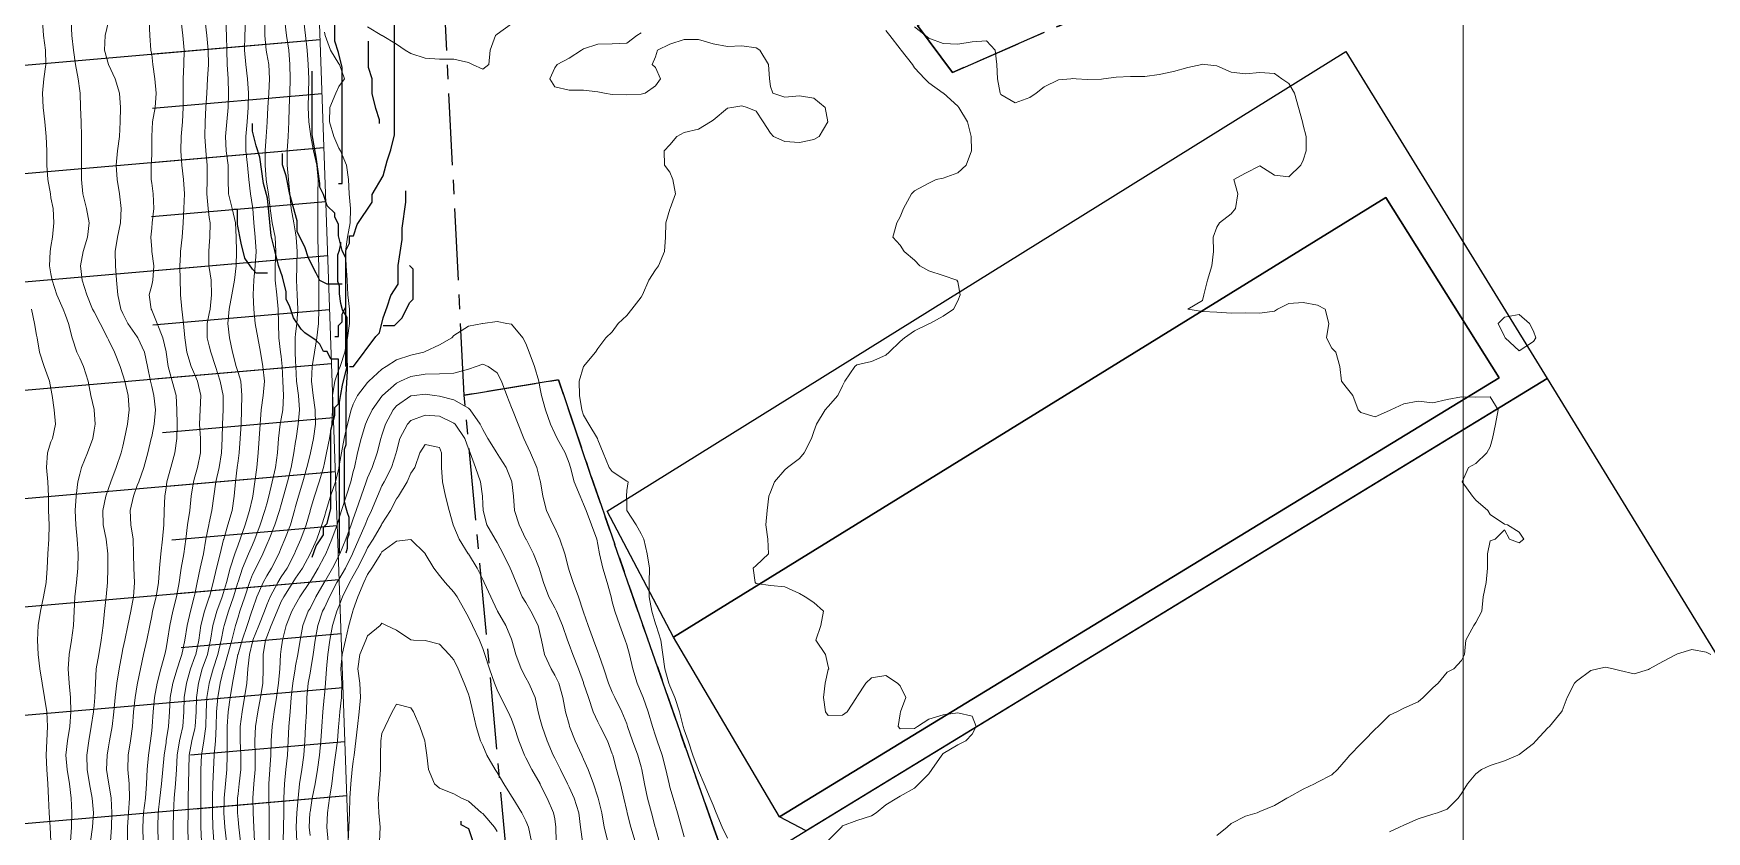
# Model space of a CAD drawing. Header units: centimetres. Extents: x 0 to 642158, y -847 to 649707.
# Drawn here: x 617117.1 to 617175.3, y 621394.6 to 621422.3 of the extents above; entities that cross this region are included whole.
import ezdxf

# ---------------------------------------------------------------- set-up
doc = ezdxf.new("R2010")
doc.units = ezdxf.units.CM
doc.header["$MEASUREMENT"] = 0
doc.linetypes.add('CENTERX2', pattern=[4, 2.5, -0.5, 0.5, -0.5])
for name, color, linetype, lineweight in [('MEV_grille', 254, 'Continuous', 9), ('MEV_schema paysager_V', 7, 'Continuous', 20), ('MEV_vegetal_V', 7, 'Continuous', 25), ('WAL_topographie 0.5', 253, 'Continuous', 20)]:
    doc.layers.add(name, color=color, linetype=linetype, lineweight=lineweight)
doc.layers.add('MEV_schema paysager_Ha', color=7, linetype='Continuous', lineweight=25, transparency=0.13)
doc.layers.add('SPW_batiments', color=7, linetype='Continuous')
doc.layers.add('SPW_parcellaire cadastral', color=7, linetype='CENTERX2', lineweight=25, true_color=0xff0542)
picture_1 = doc.add_image_def('image2.png', size_in_pixel=(6614, 11023))

# ---------------------------------------------------------------- blocks, each defined once
blk = doc.blocks.new('legende vegetal')
at = {"layer": 'MEV_vegetal_V'}
for points in [[(617127.639, 621416.925), (617127.769, 621416.925), (617127.769, 621420.951), (617127.639, 621421.47), (617127.51, 621421.86), (617127.51, 621422.51), (617127.379, 621422.899), (617127.12, 621423.029), (617127.12, 621423.159)], [(617127.51, 621411.6), (617127.639, 621411.6), (617127.639, 621411.989), (617127.769, 621412.119), (617127.769, 621412.379), (617127.899, 621412.639), (617127.899, 621414.587), (617128.029, 621414.846), (617128.029, 621415.106), (617128.159, 621415.106), (617128.289, 621415.496), (617128.809, 621416.275), (617128.809, 621416.535), (617129.198, 621417.184), (617129.329, 621417.704), (617129.458, 621418.094), (617129.588, 621418.613), (617129.588, 621422.769)], [(617129.068, 621419.003), (617129.068, 621419.132), (617128.939, 621419.522), (617128.809, 621420.042), (617128.809, 621420.562), (617128.679, 621420.951), (617128.679, 621421.86)], [(617127.899, 621410.561), (617127.899, 621414.327), (617127.769, 621414.587), (617127.639, 621415.106), (617127.639, 621415.496), (617127.51, 621415.756), (617127.51, 621415.886), (617127.249, 621416.145), (617127.12, 621416.535), (617126.99, 621416.795), (617126.99, 621416.925), (617126.86, 621417.834), (617126.73, 621418.613), (617126.73, 621420.821)], [(617126.73, 621403.937), (617126.86, 621404.326), (617127.12, 621404.716), (617127.12, 621404.976), (617127.249, 621405.106), (617127.379, 621405.625), (617127.379, 621408.352), (617127.51, 621408.872), (617127.51, 621409.132), (617127.639, 621409.262), (617127.639, 621410.82), (617127.379, 621410.82), (617127.249, 621411.08), (617127.12, 621411.08), (617126.99, 621411.34), (617126.86, 621411.47), (617126.47, 621411.729), (617126.34, 621411.859), (617126.08, 621412.249), (617125.95, 621412.639), (617125.82, 621412.898), (617125.82, 621413.158), (617125.691, 621413.678), (617125.56, 621414.067), (617125.43, 621414.587), (617125.301, 621415.106), (617125.171, 621416.405), (617125.04, 621416.925), (617124.911, 621417.834), (617124.781, 621418.224), (617124.651, 621418.743), (617124.651, 621419.003)], [(617127.769, 621413.418), (617127.249, 621413.418), (617126.99, 621413.548), (617126.86, 621413.807), (617126.6, 621414.327), (617126.47, 621414.717), (617126.21, 621415.236), (617126.21, 621415.626), (617125.95, 621416.535), (617125.82, 621417.184), (617125.691, 621417.574), (617125.691, 621417.964)], [(617128.029, 621410.561), (617128.159, 621410.561), (617128.939, 621411.6), (617129.068, 621411.729), (617129.198, 621412.249), (617129.329, 621412.639), (617129.458, 621413.028), (617129.718, 621413.418), (617129.718, 621414.067), (617129.848, 621414.976), (617129.848, 621415.366), (617129.978, 621416.275), (617129.978, 621416.665)], [(617125.171, 621413.807), (617124.781, 621413.807), (617124.651, 621413.938), (617124.391, 621414.327), (617124.261, 621414.846), (617124.131, 621415.496), (617124.131, 621416.015), (617124.001, 621416.015)], [(617127.673, 621404.072), (617127.673, 621409.313), (617127.728, 621409.586), (617127.782, 621409.914), (617127.947, 621410.569), (617127.947, 621412.262), (617127.782, 621412.534), (617127.728, 621412.753), (617127.673, 621413.081), (617127.673, 621413.353), (617127.618, 621413.517), (617127.618, 621414.445), (617127.673, 621414.609), (617127.728, 621414.827), (617127.728, 621414.882)], [(617129.198, 621411.989), (617129.588, 621411.989), (617129.718, 621412.119), (617129.848, 621412.249), (617130.108, 621412.769), (617130.238, 621412.898), (617130.238, 621413.938), (617130.108, 621414.067)], [(617127.947, 621410.678), (617127.947, 621410.405), (617127.892, 621409.586), (617127.892, 621407.839), (617127.837, 621407.675), (617127.837, 621405.874), (617127.892, 621405.655), (617127.947, 621405.491), (617128.001, 621405.328), (617128.001, 621404.727), (617127.947, 621404.563), (617127.947, 621404.235), (617127.892, 621404.072)], [(617132.426, 621388.528), (617132.556, 621388.528), (617132.556, 621392.555), (617132.426, 621393.074), (617132.296, 621393.464), (617132.296, 621394.113), (617132.166, 621394.503), (617131.906, 621394.633), (617131.906, 621394.763)]]:
    blk.add_lwpolyline(points, dxfattribs=at)
blk = doc.blocks.new('*U112')
at = {"layer": 'MEV_grille', "transparency": 33554687}
blk.add_lwpolyline([(0, 1825.476), (0, -1825.476)], dxfattribs=at)
blk = doc.blocks.new('*U113')
at = {"layer": 'MEV_grille', "color": 0, "linetype": 'ByBlock', "lineweight": -2, "transparency": 16777216}
blk.add_blockref('*U112', (1800, 0), dxfattribs=at)

msp = doc.modelspace()

# ---------------------------------------------------------------- hatches: boundary and pattern name
at = {"layer": 'MEV_schema paysager_Ha', "transparency": 33554687}
h = msp.add_hatch(dxfattribs=at)
h.set_pattern_fill('ANSI31', color=60, scale=30, angle=320)
h.paths.add_polyline_path([(617169.617, 620973.194), (617165.143, 620997.552), (617163.049, 621011.729), (617162.573, 621023.432), (617161.336, 621028.189), (617160.67, 621031.995), (617159.432, 621036.467), (617156.475, 621053.969), (617156.906, 621060.001), (617157.984, 621066.14), (617158.414, 621069.802), (617158.199, 621075.295), (617157.014, 621080.142), (617155.505, 621084.988), (617154.751, 621088.973), (617151.842, 621094.789), (617149.148, 621099.205), (617146.994, 621101.252), (617145.377, 621102.544), (617143.546, 621103.621), (617141.391, 621107.391), (617140.307, 621121.334), (617138.581, 621134.515), (617137.596, 621148.681), (617137.947, 621158.301), (617138.342, 621166.601), (617137.255, 621176.482), (617136.069, 621187.153), (617134.618, 621206.801), (617133.841, 621215.056), (617132.235, 621238.569), (617131.105, 621276.162), (617130.662, 621320.72), (617129.383, 621365.826), (617128.171, 621391.821), (617126.408, 621441.701), (617124.527, 621449.888), (617124.527, 621453.399), (617124.884, 621455.482), (617126.075, 621456.85), (617127.265, 621458.873), (617127.265, 621461.254), (617125.649, 621473.672), (617125.524, 621482.896), (617125.025, 621497.979), (617124.776, 621519.544), (617124.92, 621540.094), (617125.983, 621565.584), (617126.337, 621580.453), (617126.163, 621598.374), (617127.186, 621608.874), (617130.532, 621615.192), (617131.834, 621617.887), (617134.298, 621627.22), (617135.042, 621631.96), (617135.135, 621640.047), (617136.158, 621649.713), (617136.911, 621670.5), (617129.26, 621649.205), (617124.61, 621628.36), (617120.259, 621606.016), (617117.259, 621583.371), (617115.237, 621541.083), (617114.562, 621520.401), (617115.536, 621487.717), (617112.094, 621474.528), (617111.291, 621462.83), (617115.078, 621434.173), (617114.685, 621412.686), (617116.517, 621383.817), (617118.213, 621359.713), (617121.633, 621297.519), (617122.293, 621280.379), (617124.809, 621252.783), (617126.661, 621222.595), (617125.403, 621211.007), (617126.795, 621190.875), (617128.52, 621169.158), (617130.485, 621161.793), (617131.444, 621155.186), (617130.649, 621150.827), (617132.125, 621142.753), (617132.79, 621125.456), (617134.954, 621111.319), (617137.702, 621098.468), (617139.749, 621087.381), (617141.795, 621083.246), (617143.417, 621082.42), (617144.557, 621081.575), (617145.493, 621080.194), (617145.463, 621077.083), (617144.023, 621074.463), (617144.278, 621071.03), (617145.295, 621066.579), (617147.455, 621053.531), (617147.76, 621048.137), (617148.575, 621044.067), (617151.222, 621037.452), (617151.12, 621031.956), (617151.633, 621023.148), (617154.427, 621011.658), (617158.897, 620988.919), (617162.537, 620970.568), (617168.729, 620939.186), (617182.921, 620879.156), (617188.263, 620855.446), (617193.71, 620854.003), (617187.498, 620892.108), (617176.811, 620939.879)])
h = msp.add_hatch(dxfattribs=at)
h.set_pattern_fill('ANSI31', color=60, scale=15, angle=320)
h.paths.add_polyline_path([(617169.617, 620973.194), (617165.143, 620997.552), (617163.049, 621011.729), (617162.573, 621023.432), (617161.336, 621028.189), (617160.67, 621031.995), (617159.432, 621036.467), (617156.475, 621053.969), (617156.906, 621060.001), (617157.984, 621066.14), (617158.414, 621069.802), (617158.199, 621075.295), (617157.014, 621080.142), (617155.505, 621084.988), (617154.751, 621088.973), (617151.842, 621094.789), (617149.148, 621099.205), (617146.994, 621101.252), (617145.377, 621102.544), (617143.546, 621103.621), (617141.391, 621107.391), (617140.307, 621121.334), (617138.581, 621134.515), (617137.596, 621148.681), (617137.947, 621158.301), (617138.342, 621166.601), (617137.255, 621176.482), (617136.069, 621187.153), (617134.618, 621206.801), (617133.841, 621215.056), (617132.235, 621238.569), (617131.105, 621276.162), (617130.662, 621320.72), (617129.383, 621365.826), (617128.171, 621391.821), (617126.408, 621441.701), (617124.527, 621449.888), (617124.527, 621453.399), (617124.884, 621455.482), (617126.075, 621456.85), (617127.265, 621458.873), (617127.265, 621461.254), (617125.649, 621473.672), (617125.524, 621482.896), (617125.025, 621497.979), (617124.776, 621519.544), (617124.92, 621540.094), (617125.983, 621565.584), (617126.337, 621580.453), (617126.163, 621598.374), (617127.186, 621608.874), (617130.532, 621615.192), (617131.834, 621617.887), (617134.298, 621627.22), (617135.042, 621631.96), (617135.135, 621640.047), (617136.158, 621649.713), (617136.911, 621670.5), (617132.957, 621648.368), (617129.989, 621627.895), (617123.162, 621605.493), (617122.123, 621583.834), (617121.418, 621540.656), (617120.578, 621519.454), (617120.8, 621487.646), (617120.576, 621474.663), (617119.681, 621463.134), (617121.439, 621434.424), (617121.208, 621413.2), (617123.756, 621383.971), (617124.633, 621359.105), (617126.907, 621297.599), (617127.217, 621280.099), (617128.476, 621252.652), (617130.286, 621222.294), (617130.788, 621212.114), (617133.595, 621189.8), (617133.864, 621168.997), (617134.545, 621163.04), (617136.407, 621155.367), (617136.033, 621153.22), (617137.061, 621150.231), (617136.705, 621143.134), (617138.509, 621125.82), (617138.985, 621114.157), (617141.16, 621102.299), (617147.01, 621090.064), (617151.616, 621087.22), (617153.107, 621084.646), (617154.311, 621082.965), (617155.38, 621081.272), (617156.272, 621077.352), (617156.539, 621073.164), (617152.956, 621057.576), (617153.92, 621035.982), (617159.694, 621019.068), (617160.419, 620997.657), (617177.679, 620920.157), (617193.56, 620854.923), (617187.498, 620892.108)])

# ---------------------------------------------------------------- linework, layer by layer
at = {"layer": 'MEV_schema paysager_V', "color": 7, "true_color": 0xffffff}
msp.add_lwpolyline([(617133.841, 621215.056), (617132.235, 621238.569), (617131.105, 621276.162), (617130.662, 621320.72), (617129.383, 621365.826), (617128.171, 621391.821), (617126.408, 621441.701), (617124.527, 621449.888), (617124.527, 621453.399), (617124.884, 621455.482), (617126.075, 621456.85), (617127.265, 621458.873), (617127.265, 621461.254), (617125.649, 621473.672)], dxfattribs=at)
at = {"layer": 'SPW_batiments'}
for points in [[(617143.06, 621395.105), (617168.058, 621410.358), (617164.124, 621416.624), (617139.376, 621401.354), (617137.076, 621405.724), (617162.734, 621421.698), (617169.725, 621410.341), (617143.983, 621394.626), (617143.06, 621395.105)], [(617168.057, 621410.358), (617143.06, 621395.105), (617139.376, 621401.354), (617164.124, 621416.624), (617168.057, 621410.358)], [(617201.563, 621358.395), (617171.366, 621339.709), (617171.616, 621339.226), (617173.366, 621340.259), (617175.766, 621336.459), (617181.533, 621339.96), (617188.617, 621328.078), (617170.219, 621316.859), (617163.584, 621334.391), (617157.932, 621349.19), (617141.627, 621393.188), (617169.725, 621410.341), (617201.563, 621358.395)]]:
    msp.add_lwpolyline(points, dxfattribs=at)
at = {"layer": 'SPW_parcellaire cadastral'}
for points in [[(617231.512, 621456.221), (617220.074, 621450.13), (617218.454, 621449.465), (617174.762, 621431.087), (617174.195, 621431.981), (617149.065, 621420.968), (617147.852, 621422.599), (617216.165, 621454.131), (617229.534, 621461.16), (617229.817, 621461.379), (617233.453, 621457.2), (617233.024, 621456.984), (617231.512, 621456.221)], [(617203.733, 621379.897), (617206.392, 621375.154), (617207.255, 621373.616), (617197.775, 621367.833), (617196.57, 621367.098), (617159.465, 621344.465), (617140.785, 621394.676), (617136.513, 621406.936), (617135.38, 621410.293), (617132.11, 621409.755), (617130.009, 621451.1)], [(617147.852, 621422.599), (617149.065, 621420.968), (617174.195, 621431.981)], [(617201.035, 621235.28), (617133.725, 621215.689), (617131.404, 621239.475), (617134.863, 621279.597), (617137.651, 621349.657), (617132.11, 621409.755), (617135.38, 621410.293), (617136.513, 621406.936), (617140.785, 621394.676), (617159.465, 621344.465), (617169.362, 621317.866), (617174.805, 621303.598), (617201.035, 621235.28)]]:
    msp.add_lwpolyline(points, dxfattribs=at)
at = {"layer": 'WAL_topographie 0.5'}
for points in [[(617118.433, 621394.25), (617118.467, 621394.75), (617118.481, 621395.25), (617118.452, 621395.75), (617118.39, 621396.25), (617118.31, 621396.75), (617118.27, 621397.25), (617118.321, 621397.75), (617118.401, 621398.25), (617118.443, 621398.75), (617118.433, 621399.25), (617118.383, 621399.75), (617118.351, 621400.25), (617118.387, 621400.75), (617118.466, 621401.25), (617118.53, 621401.75), (617118.553, 621402.25), (617118.577, 621402.75), (617118.636, 621403.25), (617118.686, 621403.75), (617118.692, 621404.25), (617118.664, 621404.75), (617118.619, 621405.25), (617118.595, 621405.75), (617118.622, 621406.25), (617118.686, 621406.75), (617118.75, 621407.012), (617118.813, 621407.25), (617119.015, 621407.75), (617119.2, 621408.25), (617119.25, 621408.541), (617119.286, 621408.75), (617119.252, 621409.25), (617119.25, 621409.258), (617119.141, 621409.75), (617119.038, 621410.25), (617118.878, 621410.75), (617118.75, 621411.047), (617118.654, 621411.25), (617118.484, 621411.75), (617118.355, 621412.25), (617118.25, 621412.534), (617118.174, 621412.75), (617117.96, 621413.25), (617117.789, 621413.75), (617117.75, 621413.975), (617117.702, 621414.25), (617117.725, 621414.75), (617117.75, 621414.929), (617117.804, 621415.25), (617117.854, 621415.75), (617117.823, 621416.25), (617117.75, 621416.62), (617117.729, 621416.75), (617117.646, 621417.25), (617117.61, 621417.75), (617117.606, 621418.25), (617117.588, 621418.75), (617117.54, 621419.25), (617117.482, 621419.75), (617117.459, 621420.25), (617117.507, 621420.75), (617117.574, 621421.25), (617117.56, 621421.75), (617117.496, 621422.25), (617117.457, 621422.75)], [(617119.127, 621394.25), (617119.197, 621394.75), (617119.231, 621395.25), (617119.183, 621395.75), (617119.086, 621396.25), (617119.008, 621396.75), (617119.001, 621397.25), (617119.063, 621397.75), (617119.144, 621398.25), (617119.224, 621398.75), (617119.25, 621398.979), (617119.278, 621399.25), (617119.295, 621399.75), (617119.324, 621400.25), (617119.412, 621400.75), (617119.499, 621401.25), (617119.561, 621401.75), (617119.612, 621402.25), (617119.667, 621402.75), (617119.712, 621403.25), (617119.726, 621403.75), (617119.721, 621404.25), (617119.666, 621404.75), (617119.569, 621405.25), (617119.549, 621405.75), (617119.659, 621406.25), (617119.75, 621406.514), (617119.834, 621406.75), (617120.018, 621407.25), (617120.189, 621407.75), (617120.25, 621407.992), (617120.305, 621408.25), (617120.405, 621408.75), (617120.469, 621409.25), (617120.436, 621409.75), (617120.314, 621410.25), (617120.25, 621410.467), (617120.154, 621410.75), (617119.96, 621411.25), (617119.75, 621411.68), (617119.717, 621411.75), (617119.462, 621412.25), (617119.25, 621412.65), (617119.196, 621412.75), (617118.992, 621413.25), (617118.839, 621413.75), (617118.778, 621414.25), (617118.874, 621414.75), (617119.024, 621415.25), (617119.077, 621415.75), (617118.981, 621416.25), (617118.858, 621416.75), (617118.811, 621417.25), (617118.813, 621417.75), (617118.812, 621418.25), (617118.815, 621418.75), (617118.803, 621419.25), (617118.777, 621419.75), (617118.764, 621420.25), (617118.75, 621420.335), (617118.693, 621420.75), (617118.602, 621421.25), (617118.538, 621421.75), (617118.479, 621422.25), (617118.45, 621422.75)], [(617119.82, 621394.25), (617119.849, 621394.75), (617119.866, 621395.25), (617119.845, 621395.75), (617119.76, 621396.25), (617119.75, 621396.313), (617119.685, 621396.75), (617119.703, 621397.25), (617119.75, 621397.534), (617119.787, 621397.75), (617119.873, 621398.25), (617119.932, 621398.75), (617119.977, 621399.25), (617120.035, 621399.75), (617120.122, 621400.25), (617120.213, 621400.75), (617120.25, 621400.941), (617120.312, 621401.25), (617120.42, 621401.75), (617120.52, 621402.25), (617120.616, 621402.75), (617120.656, 621403.25), (617120.629, 621403.75), (617120.621, 621404.25), (617120.604, 621404.75), (617120.52, 621405.25), (617120.499, 621405.75), (617120.618, 621406.25), (617120.75, 621406.614), (617120.798, 621406.75), (617120.979, 621407.25), (617121.121, 621407.75), (617121.234, 621408.25), (617121.25, 621408.324), (617121.337, 621408.75), (617121.379, 621409.25), (617121.322, 621409.75), (617121.25, 621410.065), (617121.205, 621410.25), (617121.105, 621410.75), (617120.999, 621411.25), (617120.772, 621411.75), (617120.75, 621411.784), (617120.422, 621412.25), (617120.25, 621412.596), (617120.183, 621412.75), (617120.073, 621413.25), (617120.033, 621413.75), (617119.989, 621414.25), (617119.98, 621414.75), (617120.064, 621415.25), (617120.161, 621415.75), (617120.191, 621416.25), (617120.132, 621416.75), (617120.055, 621417.25), (617120.018, 621417.75), (617120.058, 621418.25), (617120.134, 621418.75), (617120.158, 621419.25), (617120.168, 621419.75), (617120.135, 621420.25), (617119.986, 621420.75), (617119.75, 621421.246), (617119.748, 621421.25), (617119.61, 621421.75), (617119.637, 621422.25), (617119.75, 621422.743)], [(617120.409, 621394.25), (617120.412, 621394.75), (617120.439, 621395.25), (617120.476, 621395.75), (617120.466, 621396.25), (617120.421, 621396.75), (617120.437, 621397.25), (617120.516, 621397.75), (617120.579, 621398.25), (617120.617, 621398.75), (617120.673, 621399.25), (617120.75, 621399.689), (617120.761, 621399.75), (617120.858, 621400.25), (617120.968, 621400.75), (617121.086, 621401.25), (617121.18, 621401.75), (617121.25, 621402.094), (617121.282, 621402.25), (617121.407, 621402.75), (617121.491, 621403.25), (617121.519, 621403.75), (617121.564, 621404.25), (617121.63, 621404.75), (617121.667, 621405.25), (617121.681, 621405.75), (617121.705, 621406.25), (617121.75, 621406.541), (617121.778, 621406.75), (617121.91, 621407.25), (617122.05, 621407.75), (617122.123, 621408.25), (617122.132, 621408.75), (617122.126, 621409.25), (617122.097, 621409.75), (617121.966, 621410.25), (617121.825, 621410.75), (617121.753, 621411.25), (617121.75, 621411.263), (617121.64, 621411.75), (617121.443, 621412.25), (617121.25, 621412.711), (617121.229, 621412.75), (617121.167, 621413.25), (617121.25, 621413.576), (617121.289, 621413.75), (617121.329, 621414.25), (617121.255, 621414.75), (617121.25, 621414.824), (617121.216, 621415.25), (617121.25, 621415.561), (617121.27, 621415.75), (617121.327, 621416.25), (617121.305, 621416.75), (617121.25, 621417.128), (617121.233, 621417.25), (617121.226, 621417.75), (617121.25, 621418.113), (617121.258, 621418.25), (617121.253, 621418.75), (617121.277, 621419.25), (617121.375, 621419.75), (617121.411, 621420.25), (617121.363, 621420.75), (617121.294, 621421.25), (617121.25, 621421.595), (617121.225, 621421.75), (617121.182, 621422.25), (617121.161, 621422.75)], [(617120.951, 621394.25), (617120.938, 621394.75), (617120.969, 621395.25), (617121.03, 621395.75), (617121.071, 621396.25), (617121.091, 621396.75), (617121.135, 621397.25), (617121.209, 621397.75), (617121.25, 621398.09), (617121.267, 621398.25), (617121.298, 621398.75), (617121.348, 621399.25), (617121.443, 621399.75), (617121.573, 621400.25), (617121.711, 621400.75), (617121.75, 621400.952), (617121.801, 621401.25), (617121.876, 621401.75), (617121.989, 621402.25), (617122.117, 621402.75), (617122.201, 621403.25), (617122.25, 621403.585), (617122.274, 621403.75), (617122.361, 621404.25), (617122.431, 621404.75), (617122.496, 621405.25), (617122.571, 621405.75), (617122.626, 621406.25), (617122.702, 621406.75), (617122.75, 621406.918), (617122.84, 621407.25), (617122.946, 621407.75), (617122.947, 621408.25), (617122.91, 621408.75), (617122.933, 621409.25), (617122.962, 621409.75), (617122.845, 621410.25), (617122.75, 621410.47), (617122.624, 621410.75), (617122.468, 621411.25), (617122.399, 621411.75), (617122.354, 621412.25), (617122.299, 621412.75), (617122.253, 621413.25), (617122.25, 621413.327), (617122.238, 621413.75), (617122.233, 621414.25), (617122.25, 621414.65), (617122.255, 621414.75), (617122.306, 621415.25), (617122.34, 621415.75), (617122.364, 621416.25), (617122.384, 621416.75), (617122.349, 621417.25), (617122.296, 621417.75), (617122.266, 621418.25), (617122.268, 621418.75), (617122.315, 621419.25), (617122.344, 621419.75), (617122.341, 621420.25), (617122.344, 621420.75), (617122.368, 621421.25), (617122.377, 621421.75), (617122.336, 621422.25), (617122.277, 621422.75)], [(617121.47, 621394.25), (617121.458, 621394.75), (617121.478, 621395.25), (617121.53, 621395.75), (617121.591, 621396.25), (617121.642, 621396.75), (617121.685, 621397.25), (617121.75, 621397.691), (617121.757, 621397.75), (617121.836, 621398.25), (617121.869, 621398.75), (617121.897, 621399.25), (617121.989, 621399.75), (617122.136, 621400.25), (617122.25, 621400.603), (617122.294, 621400.75), (617122.4, 621401.25), (617122.477, 621401.75), (617122.594, 621402.25), (617122.731, 621402.75), (617122.75, 621402.839), (617122.834, 621403.25), (617122.939, 621403.75), (617123.046, 621404.25), (617123.135, 621404.75), (617123.235, 621405.25), (617123.25, 621405.317), (617123.343, 621405.75), (617123.408, 621406.25), (617123.475, 621406.75), (617123.591, 621407.25), (617123.676, 621407.75), (617123.697, 621408.25), (617123.711, 621408.75), (617123.736, 621409.25), (617123.73, 621409.75), (617123.633, 621410.25), (617123.462, 621410.75), (617123.303, 621411.25), (617123.25, 621411.472), (617123.182, 621411.75), (617123.182, 621412.25), (617123.25, 621412.594), (617123.276, 621412.75), (617123.333, 621413.25), (617123.311, 621413.75), (617123.25, 621414.191), (617123.24, 621414.25), (617123.236, 621414.75), (617123.25, 621414.946), (617123.272, 621415.25), (617123.276, 621415.75), (617123.25, 621415.934), (617123.212, 621416.25), (617123.17, 621416.75), (617123.182, 621417.25), (617123.179, 621417.75), (617123.127, 621418.25), (617123.095, 621418.75), (617123.108, 621419.25), (617123.132, 621419.75), (617123.16, 621420.25), (617123.194, 621420.75), (617123.22, 621421.25), (617123.216, 621421.75), (617123.165, 621422.25), (617123.104, 621422.75)], [(617121.992, 621394.25), (617121.993, 621394.75), (617122.002, 621395.25), (617122.03, 621395.75), (617122.075, 621396.25), (617122.108, 621396.75), (617122.133, 621397.25), (617122.215, 621397.75), (617122.25, 621397.9), (617122.329, 621398.25), (617122.367, 621398.75), (617122.38, 621399.25), (617122.456, 621399.75), (617122.597, 621400.25), (617122.75, 621400.666), (617122.778, 621400.75), (617122.886, 621401.25), (617122.954, 621401.75), (617123.083, 621402.25), (617123.25, 621402.738), (617123.254, 621402.75), (617123.386, 621403.25), (617123.505, 621403.75), (617123.628, 621404.25), (617123.75, 621404.742), (617123.752, 621404.75), (617123.896, 621405.25), (617124.041, 621405.75), (617124.12, 621406.25), (617124.161, 621406.75), (617124.224, 621407.25), (617124.25, 621407.471), (617124.285, 621407.75), (617124.327, 621408.25), (617124.357, 621408.75), (617124.364, 621409.25), (617124.382, 621409.75), (617124.346, 621410.25), (617124.25, 621410.548), (617124.19, 621410.75), (617124.06, 621411.25), (617123.953, 621411.75), (617123.894, 621412.25), (617123.941, 621412.75), (617124.029, 621413.25), (617124.123, 621413.75), (617124.186, 621414.25), (617124.194, 621414.75), (617124.186, 621415.25), (617124.159, 621415.75), (617124.051, 621416.25), (617123.919, 621416.75), (617123.911, 621417.25), (617123.908, 621417.75), (617123.837, 621418.25), (617123.813, 621418.75), (617123.858, 621419.25), (617123.903, 621419.75), (617123.921, 621420.25), (617123.903, 621420.75), (617123.875, 621421.25), (617123.861, 621421.75), (617123.85, 621422.25), (617123.824, 621422.75)], [(617122.512, 621394.25), (617122.51, 621394.75), (617122.515, 621395.25), (617122.519, 621395.75), (617122.528, 621396.25), (617122.535, 621396.75), (617122.555, 621397.25), (617122.65, 621397.75), (617122.75, 621398.174), (617122.765, 621398.25), (617122.792, 621398.75), (617122.807, 621399.25), (617122.872, 621399.75), (617123.004, 621400.25), (617123.185, 621400.75), (617123.25, 621401.037), (617123.294, 621401.25), (617123.371, 621401.75), (617123.516, 621402.25), (617123.702, 621402.75), (617123.75, 621402.899), (617123.849, 621403.25), (617123.976, 621403.75), (617124.14, 621404.25), (617124.25, 621404.556), (617124.322, 621404.75), (617124.492, 621405.25), (617124.65, 621405.75), (617124.75, 621406.186), (617124.764, 621406.25), (617124.836, 621406.75), (617124.901, 621407.25), (617124.951, 621407.75), (617124.986, 621408.25), (617125.018, 621408.75), (617125.055, 621409.25), (617125.127, 621409.75), (617125.169, 621410.25), (617125.115, 621410.75), (617125.033, 621411.25), (617124.934, 621411.75), (617124.843, 621412.25), (617124.803, 621412.75), (617124.778, 621413.25), (617124.798, 621413.75), (617124.85, 621414.25), (617124.879, 621414.75), (617124.85, 621415.25), (617124.802, 621415.75), (617124.758, 621416.25), (617124.75, 621416.312), (617124.68, 621416.75), (617124.621, 621417.25), (617124.583, 621417.75), (617124.525, 621418.25), (617124.518, 621418.75), (617124.57, 621419.25), (617124.604, 621419.75), (617124.608, 621420.25), (617124.582, 621420.75), (617124.522, 621421.25), (617124.472, 621421.75), (617124.483, 621422.25), (617124.514, 621422.75)], [(617122.977, 621394.25), (617122.961, 621394.75), (617122.958, 621395.25), (617122.955, 621395.75), (617122.955, 621396.25), (617122.958, 621396.75), (617122.98, 621397.25), (617123.062, 621397.75), (617123.127, 621398.25), (617123.139, 621398.75), (617123.171, 621399.25), (617123.25, 621399.744), (617123.251, 621399.75), (617123.385, 621400.25), (617123.546, 621400.75), (617123.665, 621401.25), (617123.75, 621401.657), (617123.771, 621401.75), (617123.919, 621402.25), (617124.089, 621402.75), (617124.242, 621403.25), (617124.25, 621403.278), (617124.407, 621403.75), (617124.617, 621404.25), (617124.75, 621404.561), (617124.834, 621404.75), (617125.018, 621405.25), (617125.185, 621405.75), (617125.25, 621405.985), (617125.321, 621406.25), (617125.437, 621406.75), (617125.549, 621407.25), (617125.62, 621407.75), (617125.655, 621408.25), (617125.715, 621408.75), (617125.75, 621408.935), (617125.801, 621409.25), (617125.827, 621409.75), (617125.81, 621410.25), (617125.785, 621410.75), (617125.75, 621411.097), (617125.73, 621411.25), (617125.671, 621411.75), (617125.651, 621412.25), (617125.644, 621412.75), (617125.597, 621413.25), (617125.542, 621413.75), (617125.535, 621414.25), (617125.563, 621414.75), (617125.538, 621415.25), (617125.439, 621415.75), (617125.365, 621416.25), (617125.302, 621416.75), (617125.25, 621417.085), (617125.227, 621417.25), (617125.193, 621417.75), (617125.195, 621418.25), (617125.224, 621418.75), (617125.25, 621419.069), (617125.266, 621419.25), (617125.288, 621419.75), (617125.314, 621420.25), (617125.343, 621420.75), (617125.317, 621421.25), (617125.25, 621421.617), (617125.225, 621421.75), (617125.175, 621422.25), (617125.18, 621422.75)], [(617123.406, 621394.25), (617123.374, 621394.75), (617123.359, 621395.25), (617123.358, 621395.75), (617123.375, 621396.25), (617123.393, 621396.75), (617123.416, 621397.25), (617123.463, 621397.75), (617123.489, 621398.25), (617123.502, 621398.75), (617123.552, 621399.25), (617123.634, 621399.75), (617123.75, 621400.238), (617123.753, 621400.25), (617123.898, 621400.75), (617124.031, 621401.25), (617124.166, 621401.75), (617124.25, 621402.048), (617124.31, 621402.25), (617124.483, 621402.75), (617124.646, 621403.25), (617124.75, 621403.526), (617124.862, 621403.75), (617125.114, 621404.25), (617125.25, 621404.574), (617125.329, 621404.75), (617125.531, 621405.25), (617125.693, 621405.75), (617125.75, 621405.965), (617125.827, 621406.25), (617125.968, 621406.75), (617126.1, 621407.25), (617126.192, 621407.75), (617126.25, 621408.149), (617126.266, 621408.25), (617126.342, 621408.75), (617126.383, 621409.25), (617126.344, 621409.75), (617126.282, 621410.25), (617126.258, 621410.75), (617126.25, 621410.938), (617126.237, 621411.25), (617126.237, 621411.75), (617126.25, 621411.884), (617126.293, 621412.25), (617126.33, 621412.75), (617126.309, 621413.25), (617126.283, 621413.75), (617126.288, 621414.25), (617126.298, 621414.75), (617126.274, 621415.25), (617126.25, 621415.396), (617126.188, 621415.75), (617126.096, 621416.25), (617126.052, 621416.75), (617126.006, 621417.25), (617125.956, 621417.75), (617125.961, 621418.25), (617125.995, 621418.75), (617126.013, 621419.25), (617126.024, 621419.75), (617126.046, 621420.25), (617126.06, 621420.75), (617126.052, 621421.25), (617126.011, 621421.75), (617125.938, 621422.25), (617125.877, 621422.75)], [(617123.848, 621394.25), (617123.795, 621394.75), (617123.76, 621395.25), (617123.765, 621395.75), (617123.813, 621396.25), (617123.855, 621396.75), (617123.868, 621397.25), (617123.873, 621397.75), (617123.872, 621398.25), (617123.903, 621398.75), (617123.979, 621399.25), (617124.061, 621399.75), (617124.146, 621400.25), (617124.248, 621400.75), (617124.25, 621400.758), (617124.397, 621401.25), (617124.561, 621401.75), (617124.731, 621402.25), (617124.75, 621402.31), (617124.905, 621402.75), (617125.124, 621403.25), (617125.25, 621403.486), (617125.407, 621403.75), (617125.666, 621404.25), (617125.75, 621404.45), (617125.875, 621404.75), (617126.068, 621405.25), (617126.213, 621405.75), (617126.25, 621405.892), (617126.35, 621406.25), (617126.506, 621406.75), (617126.644, 621407.25), (617126.75, 621407.695), (617126.763, 621407.75), (617126.869, 621408.25), (617126.938, 621408.75), (617126.934, 621409.25), (617126.865, 621409.75), (617126.804, 621410.25), (617126.829, 621410.75), (617126.902, 621411.25), (617126.981, 621411.75), (617127.04, 621412.25), (617127.057, 621412.75), (617127.058, 621413.25), (617127.061, 621413.75), (617127.051, 621414.25), (617127.034, 621414.75), (617127.026, 621415.25), (617127.024, 621415.75), (617127.016, 621416.25), (617127.021, 621416.75), (617127.035, 621417.25), (617126.983, 621417.75), (617126.873, 621418.25), (617126.775, 621418.75), (617126.75, 621418.917), (617126.703, 621419.25), (617126.682, 621419.75), (617126.697, 621420.25), (617126.704, 621420.75), (617126.688, 621421.25), (617126.655, 621421.75), (617126.597, 621422.25), (617126.539, 621422.75)], [(617132.961, 621421.25), (617132.75, 621421.085), (617132.395, 621421.25), (617132.25, 621421.317), (617131.75, 621421.435), (617131.25, 621421.434), (617130.75, 621421.466), (617130.25, 621421.629), (617130.053, 621421.75), (617129.75, 621421.957), (617129.261, 621422.25), (617129.25, 621422.257), (617128.75, 621422.554)], [(617133.75, 621422.665), (617133.25, 621422.297), (617133.195, 621422.25), (617133.007, 621421.75), (617132.961, 621421.25)], [(617146.75, 621422.426), (617146.887, 621422.25), (617147.25, 621421.794), (617147.291, 621421.75), (617147.676, 621421.25), (617147.75, 621421.129), (617148.108, 621420.75), (617148.25, 621420.616), (617148.75, 621420.257), (617148.757, 621420.25), (617149.25, 621419.804), (617149.292, 621419.75), (617149.593, 621419.25), (617149.719, 621418.75), (617149.731, 621418.25), (617149.548, 621417.75), (617149.25, 621417.485), (617148.75, 621417.293), (617148.506, 621417.25), (617148.25, 621417.124), (617147.75, 621416.86), (617147.64, 621416.75), (617147.366, 621416.25), (617147.25, 621415.954), (617147.138, 621415.75), (617147, 621415.25), (617147.25, 621414.969), (617147.385, 621414.75), (617147.75, 621414.453), (617147.931, 621414.25), (617148.25, 621414.081), (617148.75, 621413.919), (617149.215, 621413.75), (617149.25, 621413.7), (617149.341, 621413.25), (617149.25, 621413.041), (617149.106, 621412.75), (617148.75, 621412.508), (617148.279, 621412.25), (617148.25, 621412.236), (617147.75, 621411.992), (617147.406, 621411.75), (617147.25, 621411.625), (617146.872, 621411.25), (617146.75, 621411.148), (617146.25, 621410.932), (617145.75, 621410.809), (617145.673, 621410.75), (617145.325, 621410.25), (617145.25, 621410.087), (617145.088, 621409.75), (617144.75, 621409.366), (617144.647, 621409.25), (617144.34, 621408.75), (617144.25, 621408.5), (617144.176, 621408.25), (617143.914, 621407.75), (617143.75, 621407.563), (617143.338, 621407.25), (617143.25, 621407.162), (617142.882, 621406.75), (617142.75, 621406.393), (617142.69, 621406.25), (617142.629, 621405.75), (617142.583, 621405.25), (617142.657, 621404.75), (617142.681, 621404.25), (617142.25, 621403.842), (617142.15, 621403.75), (617142.216, 621403.25), (617142.25, 621403.213), (617142.75, 621403.144), (617143.25, 621403.1), (617143.75, 621402.865), (617143.955, 621402.75), (617144.25, 621402.553), (617144.583, 621402.25), (617144.49, 621401.75), (617144.318, 621401.25), (617144.661, 621400.75), (617144.75, 621400.333), (617144.768, 621400.25), (617144.75, 621400.221), (617144.649, 621399.75), (617144.588, 621399.25), (617144.658, 621398.75), (617144.75, 621398.623), (617145.25, 621398.644), (617145.41, 621398.75), (617145.739, 621399.25), (617145.75, 621399.278), (617146.054, 621399.75), (617146.25, 621399.94), (617146.75, 621400.023), (617147.164, 621399.75), (617147.25, 621399.664), (617147.45, 621399.25), (617147.263, 621398.75), (617147.25, 621398.688), (617147.177, 621398.25), (617147.25, 621398.165), (617147.75, 621398.177), (617147.859, 621398.25), (617148.25, 621398.5), (617148.75, 621398.653), (617149.25, 621398.721), (617149.75, 621398.607), (617149.889, 621398.25), (617149.75, 621397.985), (617149.535, 621397.75), (617149.25, 621397.612), (617148.75, 621397.312), (617148.693, 621397.25), (617148.346, 621396.75), (617148.25, 621396.604), (617147.9, 621396.25), (617147.75, 621396.108), (617147.25, 621395.824), (617147.137, 621395.75), (617146.75, 621395.526), (617146.419, 621395.25), (617146.25, 621395.14), (617145.75, 621394.978), (617145.25, 621394.791), (617145.21, 621394.75), (617144.75, 621394.287)], [(617147.75, 621422.552), (617148.132, 621422.25), (617148.25, 621422.159), (617148.75, 621421.98), (617149.25, 621421.957), (617149.75, 621422.037), (617150.25, 621422.071), (617150.547, 621421.75), (617150.608, 621421.25), (617150.627, 621420.75), (617150.723, 621420.25), (617150.75, 621420.208), (617151.25, 621419.912), (617151.75, 621420.099), (617151.975, 621420.25), (617152.25, 621420.477), (617152.75, 621420.711), (617153.179, 621420.75), (617153.25, 621420.756), (617153.361, 621420.75), (617153.75, 621420.729), (617154.25, 621420.738), (617154.317, 621420.75), (617154.75, 621420.804), (617155.25, 621420.829), (617155.75, 621420.834), (617156.25, 621420.904), (617156.75, 621421.01), (617157.25, 621421.146), (617157.727, 621421.25), (617157.75, 621421.254), (617157.833, 621421.25), (617158.25, 621421.202), (617158.75, 621420.986), (617159.25, 621420.922), (617159.75, 621420.973), (617160.25, 621420.936), (617160.514, 621420.75), (617160.75, 621420.583), (617160.945, 621420.25), (617161.085, 621419.75), (617161.233, 621419.25), (617161.25, 621419.141), (617161.358, 621418.75), (617161.35, 621418.25), (617161.25, 621417.925), (617161.175, 621417.75), (617160.75, 621417.35), (617160.25, 621417.399), (617159.75, 621417.731), (617159.25, 621417.476), (617158.838, 621417.25), (617158.987, 621416.75), (617158.904, 621416.25), (617158.75, 621416.062), (617158.35, 621415.75), (617158.25, 621415.594), (617158.13, 621415.25), (617158.135, 621414.75), (617158.077, 621414.25), (617157.933, 621413.75), (617157.796, 621413.25), (617157.75, 621413.05), (617157.25, 621412.75), (617157.75, 621412.671), (617158.25, 621412.637), (617158.75, 621412.603), (617159.25, 621412.621), (617159.75, 621412.605), (617160.25, 621412.674), (617160.354, 621412.75), (617160.75, 621412.944), (617161.25, 621412.983), (617161.75, 621412.882), (617162.021, 621412.75), (617162.148, 621412.25), (617162.064, 621411.75), (617162.25, 621411.389), (617162.381, 621411.25), (617162.524, 621410.75), (617162.583, 621410.25), (617162.75, 621410.039), (617162.979, 621409.75), (617163.167, 621409.25), (617163.25, 621409.155), (617163.75, 621409.007), (617164.25, 621409.231), (617164.3, 621409.25), (617164.75, 621409.454), (617165.25, 621409.547), (617165.75, 621409.489), (617166.25, 621409.602), (617166.75, 621409.702), (617167.25, 621409.691), (617167.75, 621409.696), (617168.03, 621409.25), (617167.929, 621408.75), (617167.834, 621408.25), (617167.75, 621407.967), (617167.634, 621407.75), (617167.25, 621407.383), (617167, 621407.25), (617166.78, 621406.75), (617167.132, 621406.25), (617167.25, 621406.107), (617167.667, 621405.75), (617167.75, 621405.607), (617168.25, 621405.275), (617168.35, 621405.25), (617168.75, 621405), (617168.917, 621404.75), (617168.75, 621404.625), (617168.417, 621404.75), (617168.25, 621405.083), (617167.917, 621404.75), (617167.75, 621404.7), (617167.656, 621404.25), (617167.652, 621403.75), (617167.604, 621403.25), (617167.5, 621402.75), (617167.462, 621402.25), (617167.25, 621401.861), (617167.185, 621401.75), (617166.904, 621401.25), (617166.853, 621400.75), (617166.75, 621400.543), (617166.484, 621400.25), (617166.25, 621400.133), (617165.936, 621399.75), (617165.75, 621399.589), (617165.422, 621399.25), (617165.25, 621399.108), (617164.75, 621398.879), (617164.5, 621398.75), (617164.25, 621398.639), (617163.857, 621398.25), (617163.75, 621398.155), (617163.353, 621397.75), (617163.25, 621397.645), (617162.875, 621397.25), (617162.75, 621397.094), (617162.442, 621396.75), (617162.25, 621396.561), (617161.75, 621396.308), (617161.646, 621396.25), (617161.25, 621396.067), (617160.75, 621395.79), (617160.682, 621395.75), (617160.25, 621395.506), (617159.75, 621395.293), (617159.654, 621395.25), (617159.25, 621395.135), (617158.75, 621394.877), (617158.607, 621394.75), (617158.25, 621394.457)], [(617124.332, 621394.25), (617124.276, 621394.75), (617124.25, 621395.013), (617124.229, 621395.25), (617124.232, 621395.75), (617124.25, 621395.905), (617124.293, 621396.25), (617124.343, 621396.75), (617124.344, 621397.25), (617124.323, 621397.75), (617124.323, 621398.25), (617124.387, 621398.75), (617124.478, 621399.25), (617124.551, 621399.75), (617124.593, 621400.25), (617124.643, 621400.75), (617124.75, 621401.184), (617124.768, 621401.25), (617124.966, 621401.75), (617125.164, 621402.25), (617125.25, 621402.475), (617125.362, 621402.75), (617125.629, 621403.25), (617125.75, 621403.441), (617125.952, 621403.75), (617126.214, 621404.25), (617126.25, 621404.333), (617126.435, 621404.75), (617126.617, 621405.25), (617126.75, 621405.728), (617126.756, 621405.75), (617126.907, 621406.25), (617127.071, 621406.75), (617127.213, 621407.25), (617127.25, 621407.406), (617127.323, 621407.75), (617127.421, 621408.25), (617127.503, 621408.75), (617127.531, 621409.25), (617127.529, 621409.75), (617127.612, 621410.25), (617127.75, 621410.651), (617127.798, 621410.75), (617127.964, 621411.25), (617128.053, 621411.75), (617128.125, 621412.25), (617128.124, 621412.75), (617128.064, 621413.25), (617128.039, 621413.75), (617128.002, 621414.25), (617127.979, 621414.75), (617128.05, 621415.25), (617128.142, 621415.75), (617128.158, 621416.25), (617128.108, 621416.75), (617128.081, 621417.25), (617128.022, 621417.75), (617127.811, 621418.25), (617127.75, 621418.34), (617127.578, 621418.75), (617127.431, 621419.25), (617127.444, 621419.75), (617127.65, 621420.25), (617127.75, 621420.478), (617127.947, 621420.75), (617127.776, 621421.25), (617127.75, 621421.272), (617127.461, 621421.75), (617127.275, 621422.25), (617127.25, 621422.369)], [(617138.25, 621422.348), (617138.102, 621422.25), (617137.75, 621421.992), (617137.25, 621421.971), (617136.75, 621421.952), (617136.25, 621421.788), (617136.183, 621421.75), (617135.75, 621421.465), (617135.336, 621421.25), (617135.25, 621421.128), (617135.082, 621420.75), (617135.25, 621420.474), (617135.75, 621420.359), (617136.25, 621420.358), (617136.75, 621420.294), (617136.985, 621420.25), (617137.25, 621420.203), (617137.75, 621420.196), (617138.25, 621420.218), (617138.391, 621420.25), (617138.75, 621420.505), (617138.923, 621420.75), (617138.75, 621421.147), (617138.641, 621421.25), (617138.75, 621421.519), (617138.821, 621421.75), (617139.25, 621421.957), (617139.75, 621422.115), (617140.25, 621422.116), (617140.75, 621421.963), (617141.25, 621421.871), (617141.75, 621421.897), (617142.25, 621421.832), (617142.376, 621421.75), (617142.681, 621421.25), (617142.714, 621420.75), (617142.75, 621420.484), (617142.83, 621420.25), (617143.25, 621420.112), (617143.75, 621420.16), (617144.25, 621420.081), (617144.642, 621419.75), (617144.739, 621419.25), (617144.441, 621418.75), (617144.25, 621418.646), (617143.75, 621418.532), (617143.25, 621418.577), (617142.855, 621418.75), (617142.75, 621418.862), (617142.494, 621419.25), (617142.25, 621419.621), (617141.939, 621419.75), (617141.75, 621419.808), (617141.4, 621419.75), (617141.25, 621419.728), (617140.75, 621419.314), (617140.662, 621419.25), (617140.25, 621419.004), (617139.75, 621418.881), (617139.492, 621418.75), (617139.25, 621418.461), (617139.056, 621418.25), (617139.068, 621417.75), (617139.25, 621417.51), (617139.35, 621417.25), (617139.451, 621416.75), (617139.264, 621416.25), (617139.25, 621416.225), (617139.109, 621415.75), (617139.104, 621415.25), (617139.066, 621414.75), (617138.851, 621414.25), (617138.75, 621414.112), (617138.515, 621413.75), (617138.295, 621413.25), (617138.25, 621413.165), (617137.933, 621412.75), (617137.75, 621412.522), (617137.454, 621412.25), (617137.25, 621411.958), (617137.023, 621411.75), (617136.75, 621411.375), (617136.663, 621411.25), (617136.25, 621410.759), (617136.246, 621410.75), (617136.098, 621410.25), (617136.114, 621409.75), (617136.191, 621409.25), (617136.25, 621409.068), (617136.437, 621408.75), (617136.733, 621408.25), (617136.75, 621408.204), (617136.933, 621407.75), (617137.146, 621407.25), (617137.25, 621407.102), (617137.75, 621406.769), (617137.806, 621406.75), (617137.75, 621406.45), (617137.745, 621406.25), (617137.75, 621406.05), (617137.761, 621405.75), (617138.083, 621405.25), (617138.25, 621404.939), (617138.344, 621404.75), (617138.464, 621404.25), (617138.541, 621403.75), (617138.533, 621403.25), (617138.537, 621402.75), (617138.622, 621402.25), (617138.75, 621401.812), (617138.771, 621401.75), (617138.938, 621401.25), (617139.012, 621400.75), (617139.078, 621400.25), (617139.216, 621399.75), (617139.25, 621399.66), (617139.428, 621399.25), (617139.585, 621398.75), (617139.71, 621398.25), (617139.75, 621398.129), (617139.883, 621397.75), (617140.053, 621397.25), (617140.239, 621396.75), (617140.25, 621396.722), (617140.445, 621396.25), (617140.649, 621395.75), (617140.75, 621395.511), (617140.864, 621395.25), (617141.064, 621394.75), (617141.25, 621394.371)], [(617117.749, 621394.25), (617117.728, 621394.75), (617117.692, 621395.25), (617117.66, 621395.75), (617117.637, 621396.25), (617117.607, 621396.75), (617117.587, 621397.25), (617117.605, 621397.75), (617117.632, 621398.25), (617117.605, 621398.75), (617117.529, 621399.25), (617117.442, 621399.75), (617117.368, 621400.25), (617117.311, 621400.75), (617117.281, 621401.25), (617117.307, 621401.75), (617117.39, 621402.25), (617117.497, 621402.75), (617117.581, 621403.25), (617117.622, 621403.75), (617117.647, 621404.25), (617117.682, 621404.75), (617117.69, 621405.25), (617117.667, 621405.75), (617117.661, 621406.25), (617117.644, 621406.75), (617117.595, 621407.25), (617117.63, 621407.75), (617117.75, 621408.133), (617117.799, 621408.25), (617117.91, 621408.75), (617117.863, 621409.25), (617117.79, 621409.75), (617117.75, 621409.986), (617117.702, 621410.25), (617117.517, 621410.75), (617117.356, 621411.25), (617117.267, 621411.75), (617117.25, 621411.846), (617117.178, 621412.25), (617117.071, 621412.75)], [(617169.339, 621411.75), (617169.25, 621411.618), (617168.75, 621411.296), (617168.274, 621411.75), (617168.25, 621411.792), (617168.021, 621412.25), (617168.25, 621412.47), (617168.75, 621412.558), (617169.114, 621412.25), (617169.25, 621411.977), (617169.339, 621411.75)], [(617124.827, 621394.25), (617124.801, 621394.75), (617124.771, 621395.25), (617124.762, 621395.75), (617124.797, 621396.25), (617124.839, 621396.75), (617124.847, 621397.25), (617124.834, 621397.75), (617124.858, 621398.25), (617124.936, 621398.75), (617125.033, 621399.25), (617125.11, 621399.75), (617125.127, 621400.25), (617125.126, 621400.75), (617125.209, 621401.25), (617125.25, 621401.365), (617125.404, 621401.75), (617125.603, 621402.25), (617125.75, 621402.591), (617125.835, 621402.75), (617126.155, 621403.25), (617126.25, 621403.396), (617126.487, 621403.75), (617126.75, 621404.241), (617126.755, 621404.25), (617126.983, 621404.75), (617127.166, 621405.25), (617127.25, 621405.543), (617127.308, 621405.75), (617127.467, 621406.25), (617127.635, 621406.75), (617127.75, 621407.227), (617127.755, 621407.25), (617127.838, 621407.75), (617127.937, 621408.25), (617128.054, 621408.75), (617128.18, 621409.25), (617128.25, 621409.451), (617128.394, 621409.75), (617128.75, 621410.204), (617128.793, 621410.25), (617129.25, 621410.659), (617129.394, 621410.75), (617129.75, 621410.983), (617130.25, 621411.152), (617130.698, 621411.25), (617130.75, 621411.27), (617131.25, 621411.506), (617131.678, 621411.75), (617131.75, 621411.833), (617132.25, 621412.156), (617132.738, 621412.25), (617132.75, 621412.253), (617133.25, 621412.319), (617133.592, 621412.25), (617133.75, 621412.221), (617134.148, 621411.75), (617134.25, 621411.548), (617134.365, 621411.25), (617134.551, 621410.75), (617134.694, 621410.25), (617134.75, 621409.983), (617134.797, 621409.75), (617134.925, 621409.25), (617135.099, 621408.75), (617135.25, 621408.422), (617135.336, 621408.25), (617135.613, 621407.75), (617135.75, 621407.392), (617135.802, 621407.25), (617135.929, 621406.75), (617136.131, 621406.25), (617136.25, 621405.967), (617136.341, 621405.75), (617136.525, 621405.25), (617136.713, 621404.75), (617136.75, 621404.575), (617136.81, 621404.25), (617136.917, 621403.75), (617137.077, 621403.25), (617137.207, 621402.75), (617137.25, 621402.573), (617137.335, 621402.25), (617137.51, 621401.75), (617137.698, 621401.25), (617137.75, 621401.088), (617137.852, 621400.75), (617137.965, 621400.25), (617138.114, 621399.75), (617138.25, 621399.418), (617138.319, 621399.25), (617138.499, 621398.75), (617138.647, 621398.25), (617138.75, 621397.918), (617138.81, 621397.75), (617138.983, 621397.25), (617139.111, 621396.75), (617139.221, 621396.25), (617139.25, 621396.135), (617139.367, 621395.75), (617139.516, 621395.25), (617139.65, 621394.75), (617139.75, 621394.411)], [(617125.327, 621394.25), (617125.329, 621394.75), (617125.325, 621395.25), (617125.315, 621395.75), (617125.321, 621396.25), (617125.358, 621396.75), (617125.392, 621397.25), (617125.405, 621397.75), (617125.438, 621398.25), (617125.507, 621398.75), (617125.586, 621399.25), (617125.658, 621399.75), (617125.702, 621400.25), (617125.727, 621400.75), (617125.75, 621400.931), (617125.791, 621401.25), (617125.924, 621401.75), (617126.123, 621402.25), (617126.25, 621402.489), (617126.398, 621402.75), (617126.734, 621403.25), (617126.75, 621403.275), (617127.029, 621403.75), (617127.25, 621404.163), (617127.294, 621404.25), (617127.506, 621404.75), (617127.689, 621405.25), (617127.75, 621405.45), (617127.84, 621405.75), (617128.005, 621406.25), (617128.167, 621406.75), (617128.25, 621407.103), (617128.29, 621407.25), (617128.4, 621407.75), (617128.526, 621408.25), (617128.68, 621408.75), (617128.75, 621408.915), (617128.906, 621409.25), (617129.25, 621409.726), (617129.269, 621409.75), (617129.75, 621410.179), (617129.892, 621410.25), (617130.25, 621410.412), (617130.75, 621410.489), (617131.25, 621410.503), (617131.75, 621410.526), (617132.25, 621410.665), (617132.519, 621410.75), (617132.75, 621410.831), (617132.943, 621410.75), (617133.25, 621410.533), (617133.397, 621410.25), (617133.59, 621409.75), (617133.75, 621409.33), (617133.779, 621409.25), (617133.981, 621408.75), (617134.179, 621408.25), (617134.25, 621408.104), (617134.408, 621407.75), (617134.635, 621407.25), (617134.75, 621406.785), (617134.758, 621406.75), (617134.834, 621406.25), (617134.967, 621405.75), (617135.201, 621405.25), (617135.25, 621405.151), (617135.431, 621404.75), (617135.598, 621404.25), (617135.727, 621403.75), (617135.75, 621403.669), (617135.889, 621403.25), (617136.074, 621402.75), (617136.237, 621402.25), (617136.25, 621402.213), (617136.409, 621401.75), (617136.6, 621401.25), (617136.75, 621400.841), (617136.787, 621400.75), (617136.951, 621400.25), (617137.118, 621399.75), (617137.25, 621399.437), (617137.335, 621399.25), (617137.577, 621398.75), (617137.75, 621398.342), (617137.784, 621398.25), (617137.958, 621397.75), (617138.133, 621397.25), (617138.25, 621396.847), (617138.278, 621396.75), (617138.372, 621396.25), (617138.478, 621395.75), (617138.614, 621395.25), (617138.742, 621394.75), (617138.75, 621394.72), (617138.878, 621394.25)], [(617125.822, 621394.25), (617125.826, 621394.75), (617125.838, 621395.25), (617125.846, 621395.75), (617125.862, 621396.25), (617125.91, 621396.75), (617125.963, 621397.25), (617125.989, 621397.75), (617126.017, 621398.25), (617126.06, 621398.75), (617126.1, 621399.25), (617126.155, 621399.75), (617126.231, 621400.25), (617126.25, 621400.358), (617126.322, 621400.75), (617126.405, 621401.25), (617126.501, 621401.75), (617126.691, 621402.25), (617126.75, 621402.351), (617126.952, 621402.75), (617127.246, 621403.25), (617127.25, 621403.256), (617127.53, 621403.75), (617127.75, 621404.171), (617127.788, 621404.25), (617127.989, 621404.75), (617128.177, 621405.25), (617128.25, 621405.467), (617128.35, 621405.75), (617128.526, 621406.25), (617128.705, 621406.75), (617128.75, 621406.883), (617128.905, 621407.25), (617129.079, 621407.75), (617129.211, 621408.25), (617129.25, 621408.37), (617129.369, 621408.75), (617129.634, 621409.25), (617129.75, 621409.391), (617130.25, 621409.736), (617130.367, 621409.75), (617130.75, 621409.79), (617131.079, 621409.75), (617131.25, 621409.729), (617131.75, 621409.591), (617132.25, 621409.302), (617132.31, 621409.25), (617132.659, 621408.75), (617132.75, 621408.564), (617132.926, 621408.25), (617133.242, 621407.75), (617133.25, 621407.737), (617133.566, 621407.25), (617133.75, 621406.781), (617133.762, 621406.75), (617133.818, 621406.25), (617133.858, 621405.75), (617134.016, 621405.25), (617134.25, 621404.756), (617134.253, 621404.75), (617134.518, 621404.25), (617134.716, 621403.75), (617134.75, 621403.63), (617134.856, 621403.25), (617135.049, 621402.75), (617135.25, 621402.367), (617135.31, 621402.25), (617135.522, 621401.75), (617135.69, 621401.25), (617135.75, 621401.096), (617135.885, 621400.75), (617136.08, 621400.25), (617136.25, 621399.769), (617136.256, 621399.75), (617136.419, 621399.25), (617136.592, 621398.75), (617136.75, 621398.409), (617136.828, 621398.25), (617137.079, 621397.75), (617137.25, 621397.295), (617137.265, 621397.25), (617137.402, 621396.75), (617137.53, 621396.25), (617137.646, 621395.75), (617137.75, 621395.321), (617137.767, 621395.25), (617137.896, 621394.75), (617138.042, 621394.25)], [(617126.292, 621394.25), (617126.274, 621394.75), (617126.297, 621395.25), (617126.334, 621395.75), (617126.385, 621396.25), (617126.464, 621396.75), (617126.533, 621397.25), (617126.569, 621397.75), (617126.598, 621398.25), (617126.625, 621398.75), (617126.644, 621399.25), (617126.691, 621399.75), (617126.75, 621400.098), (617126.776, 621400.25), (617126.86, 621400.75), (617126.929, 621401.25), (617127.017, 621401.75), (617127.189, 621402.25), (617127.25, 621402.369), (617127.427, 621402.75), (617127.687, 621403.25), (617127.75, 621403.355), (617127.977, 621403.75), (617128.226, 621404.25), (617128.25, 621404.305), (617128.448, 621404.75), (617128.668, 621405.25), (617128.75, 621405.464), (617128.882, 621405.75), (617129.09, 621406.25), (617129.25, 621406.606), (617129.327, 621406.75), (617129.579, 621407.25), (617129.739, 621407.75), (617129.75, 621407.797), (617129.875, 621408.25), (617130.131, 621408.75), (617130.25, 621408.88), (617130.75, 621409.06), (617131.25, 621409.027), (617131.75, 621408.79), (617131.793, 621408.75), (617132.125, 621408.25), (617132.25, 621407.894), (617132.309, 621407.75), (617132.504, 621407.25), (617132.676, 621406.75), (617132.736, 621406.25), (617132.75, 621405.969), (617132.76, 621405.75), (617132.898, 621405.25), (617133.187, 621404.75), (617133.25, 621404.643), (617133.455, 621404.25), (617133.699, 621403.75), (617133.75, 621403.638), (617133.907, 621403.25), (617134.124, 621402.75), (617134.25, 621402.551), (617134.423, 621402.25), (617134.681, 621401.75), (617134.75, 621401.439), (617134.787, 621401.25), (617134.892, 621400.75), (617135.128, 621400.25), (617135.25, 621400.032), (617135.389, 621399.75), (617135.534, 621399.25), (617135.628, 621398.75), (617135.75, 621398.313), (617135.769, 621398.25), (617135.966, 621397.75), (617136.187, 621397.25), (617136.25, 621397.112), (617136.407, 621396.75), (617136.6, 621396.25), (617136.75, 621395.785), (617136.761, 621395.75), (617136.883, 621395.25), (617136.966, 621394.75), (617137.095, 621394.25)], [(617126.75, 621394.459), (617126.726, 621394.75), (617126.748, 621395.25), (617126.75, 621395.267), (617126.829, 621395.75), (617126.924, 621396.25), (617127.015, 621396.75), (617127.084, 621397.25), (617127.126, 621397.75), (617127.157, 621398.25), (617127.195, 621398.75), (617127.242, 621399.25), (617127.25, 621399.327), (617127.289, 621399.75), (617127.322, 621400.25), (617127.366, 621400.75), (617127.434, 621401.25), (617127.528, 621401.75), (617127.681, 621402.25), (617127.75, 621402.42), (617127.882, 621402.75), (617128.119, 621403.25), (617128.25, 621403.483), (617128.401, 621403.75), (617128.649, 621404.25), (617128.75, 621404.459), (617128.942, 621404.75), (617129.232, 621405.25), (617129.25, 621405.288), (617129.551, 621405.75), (617129.75, 621406.154), (617129.824, 621406.25), (617130.129, 621406.75), (617130.25, 621407.044), (617130.39, 621407.25), (617130.567, 621407.75), (617130.75, 621408.046), (617131.25, 621407.935), (617131.323, 621407.75), (617131.313, 621407.25), (617131.355, 621406.75), (617131.462, 621406.25), (617131.579, 621405.75), (617131.728, 621405.25), (617131.75, 621405.198), (617131.932, 621404.75), (617132.246, 621404.25), (617132.25, 621404.245), (617132.552, 621403.75), (617132.75, 621403.354), (617132.796, 621403.25), (617133.026, 621402.75), (617133.25, 621402.276), (617133.263, 621402.25), (617133.549, 621401.75), (617133.75, 621401.278), (617133.761, 621401.25), (617133.899, 621400.75), (617134.082, 621400.25), (617134.25, 621399.938), (617134.356, 621399.75), (617134.568, 621399.25), (617134.676, 621398.75), (617134.75, 621398.487), (617134.815, 621398.25), (617134.983, 621397.75), (617135.192, 621397.25), (617135.25, 621397.14), (617135.447, 621396.75), (617135.693, 621396.25), (617135.75, 621396.137), (617135.93, 621395.75), (617136.091, 621395.25), (617136.151, 621394.75), (617136.218, 621394.25)], [(617127.377, 621394.25), (617127.339, 621394.75), (617127.353, 621395.25), (617127.429, 621395.75), (617127.503, 621396.25), (617127.565, 621396.75), (617127.637, 621397.25), (617127.7, 621397.75), (617127.742, 621398.25), (617127.75, 621398.343), (617127.789, 621398.75), (617127.849, 621399.25), (617127.856, 621399.75), (617127.824, 621400.25), (617127.864, 621400.75), (617127.978, 621401.25), (617128.104, 621401.75), (617128.235, 621402.25), (617128.25, 621402.302), (617128.416, 621402.75), (617128.621, 621403.25), (617128.75, 621403.526), (617128.896, 621403.75), (617129.209, 621404.25), (617129.25, 621404.315), (617129.75, 621404.691), (617130.25, 621404.747), (617130.75, 621404.257), (617130.754, 621404.25), (617131.046, 621403.75), (617131.25, 621403.496), (617131.449, 621403.25), (617131.75, 621402.913), (617131.862, 621402.75), (617132.141, 621402.25), (617132.25, 621402.043), (617132.394, 621401.75), (617132.642, 621401.25), (617132.75, 621400.955), (617132.821, 621400.75), (617132.984, 621400.25), (617133.157, 621399.75), (617133.25, 621399.525), (617133.383, 621399.25), (617133.638, 621398.75), (617133.75, 621398.495), (617133.84, 621398.25), (617134.008, 621397.75), (617134.203, 621397.25), (617134.25, 621397.158), (617134.45, 621396.75), (617134.741, 621396.25), (617134.75, 621396.234), (617134.989, 621395.75), (617135.213, 621395.25), (617135.25, 621395.032), (617135.291, 621394.75), (617135.304, 621394.25)], [(617128.071, 621394.25), (617128.098, 621394.75), (617128.116, 621395.25), (617128.135, 621395.75), (617128.165, 621396.25), (617128.212, 621396.75), (617128.25, 621397.043), (617128.28, 621397.25), (617128.34, 621397.75), (617128.396, 621398.25), (617128.457, 621398.75), (617128.507, 621399.25), (617128.478, 621399.75), (617128.406, 621400.25), (617128.484, 621400.75), (617128.691, 621401.25), (617128.75, 621401.398), (617129.183, 621401.75), (617129.25, 621401.835), (617129.404, 621401.75), (617129.75, 621401.589), (617130.25, 621401.254), (617130.35, 621401.25), (617130.75, 621401.235), (617131.25, 621401.112), (617131.579, 621400.75), (617131.75, 621400.566), (617131.892, 621400.25), (617132.1, 621399.75), (617132.25, 621399.37), (617132.287, 621399.25), (617132.405, 621398.75), (617132.518, 621398.25), (617132.678, 621397.75), (617132.75, 621397.583), (617132.896, 621397.25), (617133.183, 621396.75), (617133.25, 621396.65), (617133.485, 621396.25), (617133.75, 621395.83), (617133.796, 621395.75), (617134.103, 621395.25), (617134.25, 621394.964), (617134.338, 621394.75), (617134.441, 621394.25)], [(617175.413, 621400.75), (617175.25, 621400.83), (617174.75, 621400.925), (617174.25, 621400.772), (617174.206, 621400.75), (617173.75, 621400.502), (617173.282, 621400.25), (617173.25, 621400.23), (617172.75, 621400.079), (617172.25, 621400.187), (617172.02, 621400.25), (617171.75, 621400.305), (617171.49, 621400.25), (617171.25, 621400.193), (617170.75, 621399.816), (617170.682, 621399.75), (617170.419, 621399.25), (617170.25, 621398.785), (617170.23, 621398.75), (617169.812, 621398.25), (617169.75, 621398.194), (617169.331, 621397.75), (617169.25, 621397.656), (617168.75, 621397.268), (617168.712, 621397.25), (617168.25, 621397.055), (617167.75, 621396.89), (617167.447, 621396.75), (617167.25, 621396.603), (617166.957, 621396.25), (617166.75, 621395.919), (617166.633, 621395.75), (617166.25, 621395.371), (617165.912, 621395.25), (617165.75, 621395.2), (617165.25, 621395.042), (617164.75, 621394.823), (617164.597, 621394.75), (617164.25, 621394.584)], [(617129.159, 621394.25), (617129.192, 621394.75), (617129.144, 621395.25), (617129.122, 621395.75), (617129.165, 621396.25), (617129.199, 621396.75), (617129.193, 621397.25), (617129.21, 621397.75), (617129.25, 621398.004), (617129.355, 621398.25), (617129.598, 621398.75), (617129.75, 621399.024), (617130.25, 621398.898), (617130.347, 621398.75), (617130.568, 621398.25), (617130.734, 621397.75), (617130.75, 621397.65), (617130.806, 621397.25), (617130.868, 621396.75), (617131.079, 621396.25), (617131.25, 621396.098), (617131.75, 621395.906), (617132.017, 621395.75), (617132.25, 621395.652), (617132.71, 621395.25), (617132.75, 621395.22), (617133.159, 621394.75), (617133.25, 621394.595)]]:
    msp.add_lwpolyline(points, dxfattribs=at)

# ---------------------------------------------------------------- block references
at = {"layer": 'MEV_grille', "transparency": 33554687}
msp.add_blockref('*U113', (615366.814, 620593.644), dxfattribs=at)
at = {"layer": 'MEV_vegetal_V'}
msp.add_blockref('legende vegetal', (0.098, 0.193), dxfattribs=at)

# ---------------------------------------------------------------- pictures from other files: only their frames are drawn
image = msp.add_image(picture_1, insert=(616830.845, 620745.783), size_in_units=(429.466, 715.756), dxfattribs=dict(brightness=75))
image.dxf.flags = 7

doc.saveas('drawing.dxf')
